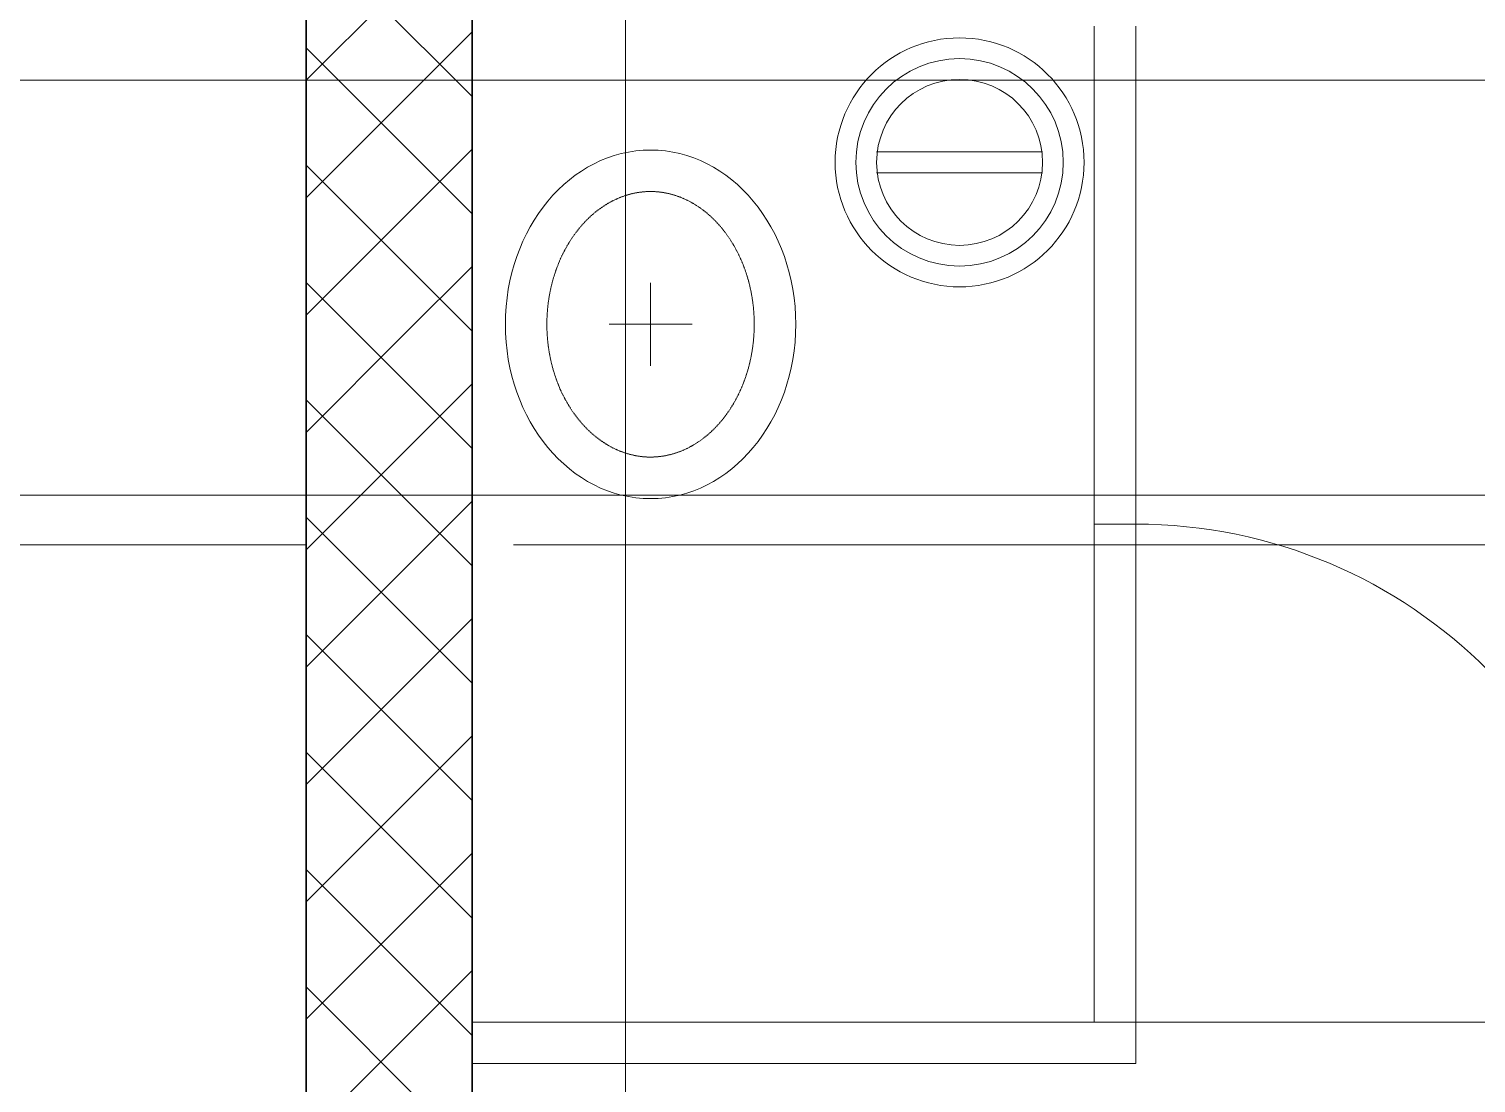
# Model space of a CAD drawing. Extents: x -1907 to 937, y -179 to 966.
# Drawn here: x -590.44 to -555.56, y 710.68 to 736.08 of the extents above; entities that cross this region are included whole.
import ezdxf
from ezdxf.lldxf.tags import DXFTag

# ---------------------------------------------------------------- set-up
doc = ezdxf.new("R2010")
doc.units = 0
doc.layers.get('0').update_dxf_attribs({"lineweight": 13})
doc.layers.add('A-DETL-____-OTLN', color=5, linetype='Continuous', lineweight=9, true_color=0x0000ff)
for name, color, linetype, lineweight in [('A-FLOR-____-OVHD', 7, 'Strichpunkt - Fein', 9), ('A-WALL-____-MCUT', 7, 'Continuous', 35), ('A-WALL-____-PATT', 7, 'Continuous', 35), ('S-GRID-____-OTLN', 7, 'Continuous', 5)]:
    doc.layers.add(name, color=color, linetype=linetype, lineweight=lineweight)
tags = doc.linetypes.add('_Rasterlinie_', pattern=[0.375, 0.2, -0.05, 0.075, -0.05]).pattern_tags.tags
tags[10:11] = [DXFTag(74, 4), DXFTag(75, 0), DXFTag(340, '0'), DXFTag(46, 1.0), DXFTag(50, 0.0), DXFTag(44, 0.0), DXFTag(45, 0.0)]
tags[8:9] = [DXFTag(74, 4), DXFTag(75, 0), DXFTag(340, '0'), DXFTag(46, 1.0), DXFTag(50, 0.0), DXFTag(44, 0.0), DXFTag(45, 0.0)]
tags[6:7] = [DXFTag(74, 4), DXFTag(75, 0), DXFTag(340, '0'), DXFTag(46, 1.0), DXFTag(50, 0.0), DXFTag(44, 0.0), DXFTag(45, 0.0)]
tags[4:5] = [DXFTag(74, 4), DXFTag(75, 0), DXFTag(340, '0'), DXFTag(46, 1.0), DXFTag(50, 0.0), DXFTag(44, 0.0), DXFTag(45, 0.0)]
tags = doc.linetypes.add('Strichliert - Fein', pattern=[0.15, 0.1, -0.05]).pattern_tags.tags
tags[6:7] = [DXFTag(74, 4), DXFTag(75, 0), DXFTag(340, '0'), DXFTag(46, 1.0), DXFTag(50, 0.0), DXFTag(44, 0.0), DXFTag(45, 0.0)]
tags[4:5] = [DXFTag(74, 4), DXFTag(75, 0), DXFTag(340, '0'), DXFTag(46, 1.0), DXFTag(50, 0.0), DXFTag(44, 0.0), DXFTag(45, 0.0)]
tags = doc.linetypes.add('Strichpunkt - Fein', pattern=[0.2, 0.1, -0.05, 0, -0.05]).pattern_tags.tags
tags[10:11] = [DXFTag(74, 4), DXFTag(75, 0), DXFTag(340, '0'), DXFTag(46, 1.0), DXFTag(50, 0.0), DXFTag(44, 0.0), DXFTag(45, 0.0)]
tags[8:9] = [DXFTag(74, 4), DXFTag(75, 0), DXFTag(340, '0'), DXFTag(46, 1.0), DXFTag(50, 0.0), DXFTag(44, 0.0), DXFTag(45, 0.0)]
tags[6:7] = [DXFTag(74, 4), DXFTag(75, 0), DXFTag(340, '0'), DXFTag(46, 1.0), DXFTag(50, 0.0), DXFTag(44, 0.0), DXFTag(45, 0.0)]
tags[4:5] = [DXFTag(74, 4), DXFTag(75, 0), DXFTag(340, '0'), DXFTag(46, 1.0), DXFTag(50, 0.0), DXFTag(44, 0.0), DXFTag(45, 0.0)]

# ---------------------------------------------------------------- blocks, each defined once
blk = doc.blocks.new('Referenz-A0UJ2810XE', base_point=(-1920.131, -159.413))
at = {"layer": 'A-DETL-____-OTLN', "color": 0, "linetype": 'Strichliert - Fein', "ltscale": 0.13}
for p, q in [((-564.761, 712.15), (-564.761, 736.15)), ((-563.761, 736.15), (-563.761, 711.15)), ((-570.008, 733.119), (-566.008, 733.119)), ((-570.008, 732.619), (-566.008, 732.619)), ((-575.457, 729.966), (-575.457, 727.966)), ((-576.457, 728.966), (-574.457, 728.966)), ((-563.761, 724.15), (-564.761, 724.15)), ((-579.761, 712.15), (-579.761, 711.15)), ((-579.761, 712.15), (-564.761, 712.15)), ((-564.761, 712.15), (-551.761, 712.15)), ((-563.761, 711.15), (-579.761, 711.15))]:
    blk.add_line(p, q, dxfattribs=at)
at = {"layer": 'A-DETL-____-OTLN', "color": 0, "linetype": 'Continuous'}
for p, q in [((-576.537, 731.846), (-576.526, 731.853)), ((-576.52, 731.857), (-576.509, 731.864)), ((-576.504, 731.867), (-576.493, 731.874)), ((-576.487, 731.877), (-576.485, 731.879)), ((-576.485, 731.879), (-576.476, 731.884)), ((-576.47, 731.887), (-576.459, 731.893)), ((-576.453, 731.896), (-576.442, 731.902)), ((-576.436, 731.906), (-576.425, 731.912)), ((-576.419, 731.915), (-576.408, 731.921)), ((-576.402, 731.924), (-576.391, 731.931)), ((-576.385, 731.934), (-576.374, 731.94)), ((-576.374, 731.94), (-576.373, 731.94)), ((-576.368, 731.943), (-576.356, 731.948)), ((-576.35, 731.951), (-576.338, 731.957)), ((-576.332, 731.959), (-576.321, 731.965)), ((-576.315, 731.968), (-576.303, 731.973)), ((-576.297, 731.976), (-576.285, 731.982)), ((-576.28, 731.985), (-576.268, 731.99)), ((-576.262, 731.993), (-576.261, 731.993)), ((-576.261, 731.993), (-576.25, 731.998)), ((-576.244, 732), (-576.232, 732.005)), ((-576.226, 732.008), (-576.214, 732.013)), ((-576.208, 732.015), (-576.196, 732.02)), ((-576.19, 732.022), (-576.178, 732.027)), ((-576.172, 732.03), (-576.16, 732.035)), ((-576.154, 732.037), (-576.148, 732.039)), ((-576.148, 732.039), (-576.141, 732.042)), ((-576.135, 732.044), (-576.123, 732.048)), ((-576.117, 732.05), (-576.105, 732.054)), ((-576.098, 732.056), (-576.086, 732.061)), ((-576.08, 732.063), (-576.068, 732.067)), ((-576.061, 732.069), (-576.049, 732.073)), ((-576.043, 732.075), (-576.034, 732.078)), ((-576.034, 732.078), (-576.031, 732.079)), ((-576.024, 732.081), (-576.012, 732.085)), ((-576.006, 732.086), (-575.993, 732.09)), ((-575.987, 732.092), (-575.974, 732.095)), ((-575.968, 732.097), (-575.955, 732.1)), ((-575.949, 732.102), (-575.937, 732.105)), ((-575.93, 732.107), (-575.919, 732.11)), ((-575.919, 732.11), (-575.918, 732.111)), ((-575.912, 732.112), (-575.899, 732.115)), ((-575.892, 732.116), (-575.88, 732.119)), ((-575.873, 732.12), (-575.861, 732.123)), ((-575.854, 732.124), (-575.842, 732.127)), ((-575.835, 732.128), (-575.823, 732.131)), ((-575.816, 732.132), (-575.804, 732.135)), ((-575.804, 732.135), (-575.803, 732.135)), ((-575.797, 732.136), (-575.784, 732.138)), ((-575.778, 732.139), (-575.765, 732.141)), ((-575.758, 732.142), (-575.746, 732.144)), ((-575.739, 732.145), (-575.726, 732.147)), ((-575.72, 732.148), (-575.707, 732.15)), ((-575.701, 732.151), (-575.688, 732.152)), ((-575.688, 732.152), (-575.688, 732.152)), ((-575.681, 732.153), (-575.668, 732.154)), ((-575.662, 732.155), (-575.649, 732.156)), ((-575.642, 732.157), (-575.63, 732.158)), ((-575.623, 732.158), (-575.61, 732.159)), ((-575.604, 732.16), (-575.591, 732.161)), ((-575.584, 732.162), (-575.573, 732.163)), ((-575.573, 732.163), (-575.571, 732.163)), ((-575.565, 732.163), (-575.552, 732.163)), ((-575.545, 732.164), (-575.532, 732.164)), ((-575.526, 732.164), (-575.513, 732.165)), ((-575.506, 732.165), (-575.493, 732.165)), ((-575.487, 732.165), (-575.474, 732.166)), ((-575.467, 732.166), (-575.457, 732.166)), ((-575.457, 732.166), (-575.447, 732.166)), ((-575.44, 732.166), (-575.427, 732.166)), ((-575.421, 732.165), (-575.408, 732.165)), ((-575.401, 732.165), (-575.388, 732.165)), ((-575.382, 732.165), (-575.369, 732.164)), ((-575.362, 732.164), (-575.349, 732.163)), ((-575.343, 732.163), (-575.33, 732.162)), ((-575.323, 732.161), (-575.31, 732.16)), ((-575.304, 732.16), (-575.291, 732.159)), ((-575.284, 732.158), (-575.272, 732.157)), ((-575.272, 732.157), (-575.271, 732.157)), ((-575.265, 732.157), (-575.252, 732.155)), ((-575.245, 732.154), (-575.233, 732.153)), ((-575.226, 732.152), (-575.213, 732.15)), ((-575.207, 732.15), (-575.194, 732.148)), ((-575.187, 732.147), (-575.179, 732.146)), ((-575.179, 732.146), (-575.175, 732.145)), ((-575.168, 732.144), (-575.155, 732.142)), ((-575.149, 732.141), (-575.136, 732.139)), ((-575.13, 732.138), (-575.117, 732.136)), ((-575.11, 732.134), (-575.098, 732.132)), ((-575.091, 732.131), (-575.087, 732.13)), ((-575.087, 732.13), (-575.078, 732.129)), ((-575.072, 732.127), (-575.059, 732.124)), ((-575.053, 732.123), (-575.04, 732.12)), ((-575.034, 732.119), (-575.021, 732.116)), ((-575.015, 732.115), (-575.002, 732.112)), ((-574.996, 732.11), (-574.995, 732.11)), ((-574.995, 732.11), (-574.983, 732.107)), ((-574.977, 732.105), (-574.965, 732.102)), ((-574.958, 732.1), (-574.946, 732.097)), ((-574.939, 732.095), (-574.927, 732.092)), ((-574.921, 732.09), (-574.908, 732.087)), ((-574.902, 732.085), (-574.889, 732.081)), ((-574.883, 732.079), (-574.871, 732.075)), ((-574.865, 732.073), (-574.852, 732.069)), ((-574.846, 732.067), (-574.834, 732.063)), ((-574.828, 732.061), (-574.815, 732.057)), ((-574.809, 732.055), (-574.797, 732.05)), ((-574.791, 732.048), (-574.779, 732.044)), ((-574.773, 732.041), (-574.76, 732.037)), ((-574.754, 732.035), (-574.742, 732.03)), ((-574.736, 732.028), (-574.724, 732.023)), ((-574.718, 732.021), (-574.706, 732.016)), ((-574.7, 732.013), (-574.688, 732.008)), ((-574.682, 732.005), (-574.67, 732)), ((-574.664, 731.998), (-574.652, 731.993)), ((-574.646, 731.99), (-574.634, 731.985)), ((-574.628, 731.982), (-574.616, 731.977)), ((-574.611, 731.974), (-574.599, 731.968)), ((-574.593, 731.965), (-574.581, 731.96)), ((-574.576, 731.957), (-574.564, 731.951)), ((-574.558, 731.948), (-574.546, 731.943)), ((-574.54, 731.94), (-574.54, 731.94)), ((-574.54, 731.94), (-574.529, 731.934)), ((-574.523, 731.931), (-574.512, 731.925)), ((-574.506, 731.921), (-574.495, 731.915)), ((-574.489, 731.912), (-574.477, 731.906)), ((-574.472, 731.903), (-574.46, 731.897)), ((-574.455, 731.894), (-574.451, 731.892)), ((-574.451, 731.892), (-574.443, 731.887)), ((-574.438, 731.884), (-574.427, 731.877)), ((-574.421, 731.874), (-574.41, 731.867)), ((-574.404, 731.864), (-574.393, 731.857)), ((-574.388, 731.854), (-574.376, 731.847)), ((-576.979, 731.496), (-576.97, 731.505)), ((-576.965, 731.509), (-576.956, 731.518)), ((-576.951, 731.523), (-576.942, 731.532)), ((-576.937, 731.537), (-576.928, 731.546)), ((-576.923, 731.55), (-576.914, 731.559)), ((-576.909, 731.564), (-576.899, 731.572)), ((-576.894, 731.577), (-576.885, 731.585)), ((-576.88, 731.589), (-576.87, 731.598)), ((-576.865, 731.602), (-576.855, 731.611)), ((-576.85, 731.615), (-576.841, 731.624)), ((-576.836, 731.628), (-576.826, 731.636)), ((-576.821, 731.641), (-576.811, 731.649)), ((-576.806, 731.653), (-576.796, 731.662)), ((-576.791, 731.666), (-576.781, 731.674)), ((-576.776, 731.678), (-576.765, 731.686)), ((-576.76, 731.69), (-576.75, 731.698)), ((-576.745, 731.702), (-576.735, 731.71)), ((-576.73, 731.714), (-576.719, 731.722)), ((-576.714, 731.726), (-576.704, 731.734)), ((-576.699, 731.738), (-576.688, 731.745)), ((-576.683, 731.749), (-576.672, 731.756)), ((-576.667, 731.76), (-576.656, 731.767)), ((-576.651, 731.771), (-576.64, 731.779)), ((-576.635, 731.782), (-576.624, 731.79)), ((-576.619, 731.794), (-576.608, 731.801)), ((-576.603, 731.805), (-576.594, 731.811)), ((-576.594, 731.811), (-576.592, 731.812)), ((-576.587, 731.816), (-576.576, 731.822)), ((-576.57, 731.826), (-576.559, 731.833)), ((-576.554, 731.836), (-576.543, 731.843)), ((-574.371, 731.844), (-574.363, 731.839)), ((-574.363, 731.839), (-574.36, 731.837)), ((-574.354, 731.833), (-574.344, 731.826)), ((-574.338, 731.822), (-574.327, 731.815)), ((-574.322, 731.812), (-574.311, 731.805)), ((-574.306, 731.801), (-574.295, 731.794)), ((-574.289, 731.79), (-574.279, 731.783)), ((-574.273, 731.779), (-574.263, 731.772)), ((-574.257, 731.768), (-574.247, 731.76)), ((-574.242, 731.756), (-574.231, 731.749)), ((-574.226, 731.745), (-574.215, 731.737)), ((-574.21, 731.733), (-574.2, 731.726)), ((-574.194, 731.722), (-574.191, 731.719)), ((-574.191, 731.719), (-574.184, 731.714)), ((-574.179, 731.71), (-574.169, 731.702)), ((-574.164, 731.698), (-574.153, 731.69)), ((-574.148, 731.686), (-574.138, 731.678)), ((-574.133, 731.674), (-574.123, 731.666)), ((-574.118, 731.662), (-574.108, 731.653)), ((-574.103, 731.649), (-574.093, 731.641)), ((-574.088, 731.637), (-574.078, 731.628)), ((-574.073, 731.624), (-574.063, 731.615)), ((-574.058, 731.611), (-574.049, 731.603)), ((-574.044, 731.598), (-574.034, 731.59)), ((-574.029, 731.586), (-574.024, 731.581)), ((-574.024, 731.581), (-574.019, 731.577)), ((-574.014, 731.572), (-574.005, 731.563)), ((-574, 731.559), (-573.991, 731.55)), ((-573.986, 731.546), (-573.977, 731.537)), ((-573.972, 731.532), (-573.962, 731.523)), ((-573.958, 731.519), (-573.948, 731.51)), ((-573.943, 731.506), (-573.943, 731.505)), ((-573.943, 731.505), (-573.934, 731.496)), ((-577.284, 731.141), (-577.276, 731.152)), ((-577.272, 731.157), (-577.264, 731.167)), ((-577.26, 731.172), (-577.252, 731.183)), ((-577.248, 731.188), (-577.24, 731.198)), ((-577.237, 731.203), (-577.229, 731.214)), ((-577.225, 731.219), (-577.217, 731.229)), ((-577.213, 731.234), (-577.205, 731.245)), ((-577.201, 731.25), (-577.2, 731.251)), ((-577.2, 731.251), (-577.193, 731.26)), ((-577.189, 731.265), (-577.18, 731.275)), ((-577.176, 731.28), (-577.168, 731.29)), ((-577.163, 731.295), (-577.155, 731.305)), ((-577.151, 731.31), (-577.142, 731.32)), ((-577.138, 731.324), (-577.13, 731.334)), ((-577.126, 731.339), (-577.117, 731.349)), ((-577.113, 731.354), (-577.107, 731.362)), ((-577.107, 731.362), (-577.105, 731.364)), ((-577.1, 731.369), (-577.091, 731.378)), ((-577.087, 731.383), (-577.078, 731.393)), ((-577.074, 731.397), (-577.065, 731.407)), ((-577.06, 731.412), (-577.052, 731.421)), ((-577.047, 731.426), (-577.038, 731.436)), ((-577.034, 731.44), (-577.025, 731.45)), ((-577.021, 731.455), (-577.012, 731.464)), ((-577.007, 731.469), (-576.998, 731.478)), ((-576.993, 731.482), (-576.984, 731.491)), ((-573.93, 731.492), (-573.921, 731.482)), ((-573.916, 731.478), (-573.907, 731.468)), ((-573.902, 731.464), (-573.893, 731.455)), ((-573.889, 731.45), (-573.88, 731.441)), ((-573.875, 731.436), (-573.866, 731.427)), ((-573.862, 731.422), (-573.853, 731.412)), ((-573.849, 731.407), (-573.84, 731.398)), ((-573.836, 731.393), (-573.827, 731.383)), ((-573.822, 731.379), (-573.814, 731.369)), ((-573.809, 731.364), (-573.801, 731.354)), ((-573.796, 731.35), (-573.788, 731.34)), ((-573.788, 731.34), (-573.788, 731.34)), ((-573.783, 731.335), (-573.775, 731.325)), ((-573.771, 731.32), (-573.763, 731.31)), ((-573.759, 731.305), (-573.75, 731.295)), ((-573.746, 731.29), (-573.738, 731.28)), ((-573.734, 731.275), (-573.725, 731.265)), ((-573.721, 731.26), (-573.713, 731.251)), ((-573.713, 731.251), (-573.713, 731.25)), ((-573.709, 731.245), (-573.701, 731.235)), ((-573.697, 731.229), (-573.689, 731.219)), ((-573.685, 731.214), (-573.677, 731.204)), ((-573.673, 731.198), (-573.665, 731.188)), ((-573.661, 731.183), (-573.653, 731.173)), ((-573.649, 731.168), (-573.642, 731.157)), ((-573.642, 731.157), (-573.641, 731.157)), ((-573.638, 731.152), (-573.63, 731.141)), ((-577.502, 730.795), (-577.496, 730.807)), ((-577.493, 730.812), (-577.486, 730.824)), ((-577.483, 730.829), (-577.477, 730.841)), ((-577.474, 730.846), (-577.467, 730.858)), ((-577.464, 730.863), (-577.458, 730.875)), ((-577.455, 730.88), (-577.448, 730.892)), ((-577.445, 730.897), (-577.438, 730.908)), ((-577.434, 730.914), (-577.427, 730.925)), ((-577.424, 730.93), (-577.417, 730.941)), ((-577.414, 730.947), (-577.407, 730.958)), ((-577.403, 730.963), (-577.397, 730.974)), ((-577.393, 730.98), (-577.386, 730.991)), ((-577.383, 730.997), (-577.376, 731.008)), ((-577.373, 731.013), (-577.365, 731.024)), ((-577.361, 731.029), (-577.354, 731.04)), ((-577.35, 731.045), (-577.343, 731.056)), ((-577.339, 731.061), (-577.332, 731.072)), ((-577.328, 731.077), (-577.321, 731.088)), ((-577.317, 731.093), (-577.31, 731.104)), ((-577.306, 731.109), (-577.299, 731.12)), ((-577.295, 731.126), (-577.29, 731.133)), ((-577.29, 731.133), (-577.288, 731.136)), ((-573.626, 731.136), (-573.619, 731.125)), ((-573.615, 731.12), (-573.608, 731.109)), ((-573.604, 731.104), (-573.596, 731.094)), ((-573.593, 731.088), (-573.585, 731.078)), ((-573.581, 731.072), (-573.574, 731.062)), ((-573.57, 731.056), (-573.563, 731.045)), ((-573.56, 731.04), (-573.552, 731.029)), ((-573.549, 731.024), (-573.542, 731.013)), ((-573.538, 731.007), (-573.531, 730.997)), ((-573.528, 730.991), (-573.52, 730.98)), ((-573.517, 730.975), (-573.51, 730.964)), ((-573.506, 730.958), (-573.5, 730.947)), ((-573.496, 730.942), (-573.489, 730.931)), ((-573.486, 730.925), (-573.479, 730.914)), ((-573.476, 730.908), (-573.469, 730.897)), ((-573.466, 730.892), (-573.459, 730.88)), ((-573.456, 730.875), (-573.449, 730.864)), ((-573.446, 730.858), (-573.443, 730.854)), ((-573.443, 730.854), (-573.44, 730.847)), ((-573.436, 730.841), (-573.43, 730.83)), ((-573.427, 730.824), (-573.421, 730.813)), ((-573.418, 730.807), (-573.411, 730.796)), ((-577.671, 730.444), (-577.666, 730.456)), ((-577.663, 730.462), (-577.658, 730.474)), ((-577.655, 730.48), (-577.65, 730.492)), ((-577.648, 730.498), (-577.642, 730.509)), ((-577.64, 730.515), (-577.634, 730.527)), ((-577.632, 730.533), (-577.626, 730.545)), ((-577.624, 730.551), (-577.619, 730.563)), ((-577.616, 730.569), (-577.611, 730.581)), ((-577.608, 730.587), (-577.603, 730.599)), ((-577.6, 730.605), (-577.594, 730.616)), ((-577.591, 730.622), (-577.586, 730.634)), ((-577.583, 730.639), (-577.577, 730.651)), ((-577.574, 730.657), (-577.568, 730.669)), ((-577.565, 730.674), (-577.56, 730.686)), ((-577.557, 730.692), (-577.551, 730.703)), ((-577.548, 730.709), (-577.542, 730.721)), ((-577.539, 730.727), (-577.534, 730.738)), ((-577.531, 730.744), (-577.53, 730.745)), ((-577.53, 730.745), (-577.524, 730.756)), ((-577.521, 730.761), (-577.515, 730.773)), ((-577.512, 730.778), (-577.505, 730.79)), ((-573.408, 730.79), (-573.402, 730.778)), ((-573.399, 730.773), (-573.393, 730.761)), ((-573.389, 730.756), (-573.383, 730.745)), ((-573.383, 730.745), (-573.383, 730.744)), ((-573.38, 730.739), (-573.374, 730.727)), ((-573.371, 730.721), (-573.366, 730.709)), ((-573.363, 730.704), (-573.357, 730.692)), ((-573.354, 730.686), (-573.348, 730.675)), ((-573.345, 730.669), (-573.339, 730.657)), ((-573.336, 730.651), (-573.331, 730.64)), ((-573.328, 730.634), (-573.327, 730.633)), ((-573.327, 730.633), (-573.322, 730.622)), ((-573.319, 730.616), (-573.314, 730.604)), ((-573.311, 730.599), (-573.306, 730.587)), ((-573.303, 730.581), (-573.298, 730.569)), ((-573.295, 730.563), (-573.29, 730.551)), ((-573.287, 730.545), (-573.281, 730.534)), ((-573.279, 730.528), (-573.274, 730.517)), ((-573.274, 730.517), (-573.273, 730.516)), ((-573.271, 730.51), (-573.266, 730.498)), ((-573.263, 730.492), (-573.258, 730.48)), ((-573.256, 730.474), (-573.251, 730.462)), ((-573.248, 730.456), (-573.243, 730.444)), ((-577.794, 730.095), (-577.79, 730.107)), ((-577.788, 730.113), (-577.784, 730.126)), ((-577.783, 730.132), (-577.779, 730.144)), ((-577.777, 730.151), (-577.776, 730.154)), ((-577.776, 730.154), (-577.773, 730.163)), ((-577.771, 730.169), (-577.767, 730.181)), ((-577.765, 730.188), (-577.76, 730.2)), ((-577.758, 730.206), (-577.754, 730.218)), ((-577.752, 730.224), (-577.748, 730.237)), ((-577.746, 730.243), (-577.742, 730.255)), ((-577.739, 730.261), (-577.735, 730.274)), ((-577.733, 730.28), (-577.729, 730.292)), ((-577.727, 730.298), (-577.723, 730.308)), ((-577.723, 730.308), (-577.723, 730.311)), ((-577.72, 730.317), (-577.716, 730.329)), ((-577.713, 730.335), (-577.708, 730.347)), ((-577.706, 730.353), (-577.701, 730.365)), ((-577.699, 730.371), (-577.694, 730.383)), ((-577.692, 730.389), (-577.687, 730.401)), ((-577.685, 730.407), (-577.68, 730.42)), ((-577.678, 730.426), (-577.673, 730.438)), ((-573.241, 730.438), (-573.236, 730.426)), ((-573.233, 730.42), (-573.228, 730.408)), ((-573.226, 730.402), (-573.225, 730.399)), ((-573.225, 730.399), (-573.221, 730.39)), ((-573.219, 730.384), (-573.214, 730.371)), ((-573.212, 730.365), (-573.208, 730.353)), ((-573.205, 730.347), (-573.201, 730.335)), ((-573.198, 730.329), (-573.194, 730.317)), ((-573.192, 730.311), (-573.187, 730.298)), ((-573.185, 730.292), (-573.18, 730.28)), ((-573.178, 730.274), (-573.174, 730.262)), ((-573.172, 730.256), (-573.168, 730.243)), ((-573.166, 730.237), (-573.161, 730.225)), ((-573.159, 730.219), (-573.155, 730.206)), ((-573.153, 730.2), (-573.149, 730.188)), ((-573.147, 730.182), (-573.143, 730.169)), ((-573.141, 730.163), (-573.138, 730.154)), ((-573.138, 730.154), (-573.137, 730.151)), ((-573.135, 730.144), (-573.131, 730.132)), ((-573.129, 730.126), (-573.126, 730.113)), ((-573.124, 730.107), (-573.12, 730.095)), ((-577.879, 729.754), (-577.876, 729.767)), ((-577.875, 729.773), (-577.872, 729.786)), ((-577.871, 729.792), (-577.868, 729.805)), ((-577.866, 729.811), (-577.864, 729.824)), ((-577.862, 729.83), (-577.859, 729.843)), ((-577.858, 729.849), (-577.855, 729.862)), ((-577.854, 729.868), (-577.851, 729.881)), ((-577.849, 729.887), (-577.847, 729.9)), ((-577.845, 729.906), (-577.842, 729.919)), ((-577.84, 729.925), (-577.837, 729.938)), ((-577.835, 729.944), (-577.832, 729.957)), ((-577.83, 729.963), (-577.827, 729.976)), ((-577.825, 729.982), (-577.822, 729.994)), ((-577.821, 730.001), (-577.817, 730.013)), ((-577.816, 730.02), (-577.813, 730.028)), ((-577.813, 730.028), (-577.812, 730.032)), ((-577.81, 730.038), (-577.807, 730.051)), ((-577.805, 730.057), (-577.801, 730.07)), ((-577.799, 730.076), (-577.796, 730.088)), ((-573.118, 730.088), (-573.115, 730.076)), ((-573.113, 730.07), (-573.109, 730.057)), ((-573.107, 730.051), (-573.103, 730.039)), ((-573.102, 730.032), (-573.1, 730.028)), ((-573.1, 730.028), (-573.098, 730.02)), ((-573.097, 730.014), (-573.093, 730.001)), ((-573.092, 729.995), (-573.088, 729.982)), ((-573.087, 729.976), (-573.084, 729.963)), ((-573.082, 729.957), (-573.079, 729.944)), ((-573.077, 729.938), (-573.074, 729.925)), ((-573.072, 729.919), (-573.069, 729.907)), ((-573.067, 729.9), (-573.067, 729.9)), ((-573.067, 729.9), (-573.064, 729.888)), ((-573.063, 729.881), (-573.06, 729.869)), ((-573.059, 729.862), (-573.056, 729.85)), ((-573.054, 729.843), (-573.052, 729.83)), ((-573.05, 729.824), (-573.047, 729.811)), ((-573.046, 729.805), (-573.043, 729.792)), ((-573.042, 729.786), (-573.039, 729.773)), ((-573.038, 729.767), (-573.035, 729.754)), ((-577.932, 729.407), (-577.931, 729.42)), ((-577.93, 729.427), (-577.928, 729.44)), ((-577.928, 729.446), (-577.926, 729.459)), ((-577.925, 729.465), (-577.924, 729.478)), ((-577.923, 729.485), (-577.922, 729.498)), ((-577.921, 729.506), (-577.919, 729.517)), ((-577.921, 729.504), (-577.921, 729.506)), ((-577.918, 729.523), (-577.916, 729.536)), ((-577.915, 729.543), (-577.913, 729.556)), ((-577.912, 729.562), (-577.91, 729.575)), ((-577.909, 729.581), (-577.907, 729.594)), ((-577.906, 729.601), (-577.904, 729.613)), ((-577.903, 729.62), (-577.901, 729.633)), ((-577.9, 729.639), (-577.898, 729.652)), ((-577.897, 729.658), (-577.894, 729.671)), ((-577.893, 729.677), (-577.891, 729.69)), ((-577.889, 729.697), (-577.887, 729.709)), ((-577.886, 729.716), (-577.883, 729.729)), ((-577.882, 729.735), (-577.88, 729.748)), ((-573.034, 729.748), (-573.032, 729.735)), ((-573.03, 729.729), (-573.028, 729.716)), ((-573.027, 729.71), (-573.024, 729.697)), ((-573.023, 729.69), (-573.021, 729.678)), ((-573.02, 729.671), (-573.017, 729.658)), ((-573.016, 729.652), (-573.014, 729.639)), ((-573.013, 729.633), (-573.011, 729.62)), ((-573.01, 729.614), (-573.008, 729.601)), ((-573.007, 729.594), (-573.005, 729.581)), ((-573.004, 729.575), (-573.002, 729.562)), ((-573.001, 729.556), (-572.999, 729.543)), ((-572.998, 729.536), (-572.996, 729.524)), ((-572.995, 729.517), (-572.993, 729.506)), ((-572.993, 729.506), (-572.993, 729.504)), ((-572.992, 729.498), (-572.991, 729.485)), ((-572.99, 729.478), (-572.988, 729.466)), ((-572.988, 729.459), (-572.986, 729.446)), ((-572.985, 729.44), (-572.984, 729.427)), ((-572.983, 729.42), (-572.982, 729.407)), ((-577.955, 729.102), (-577.954, 729.109)), ((-577.955, 729.096), (-577.955, 729.102)), ((-577.955, 729.077), (-577.955, 729.09)), ((-577.955, 729.057), (-577.955, 729.07)), ((-577.954, 729.116), (-577.953, 729.129)), ((-577.953, 729.135), (-577.952, 729.148)), ((-577.952, 729.155), (-577.951, 729.168)), ((-577.951, 729.174), (-577.95, 729.187)), ((-577.95, 729.194), (-577.949, 729.207)), ((-577.949, 729.213), (-577.948, 729.226)), ((-577.948, 729.237), (-577.947, 729.246)), ((-577.948, 729.233), (-577.948, 729.237)), ((-577.947, 729.252), (-577.945, 729.265)), ((-577.945, 729.271), (-577.944, 729.284)), ((-577.943, 729.291), (-577.942, 729.304)), ((-577.942, 729.31), (-577.941, 729.323)), ((-577.94, 729.33), (-577.939, 729.343)), ((-577.938, 729.349), (-577.937, 729.362)), ((-577.937, 729.369), (-577.936, 729.372)), ((-577.936, 729.372), (-577.935, 729.382)), ((-577.935, 729.388), (-577.933, 729.401)), ((-572.981, 729.401), (-572.979, 729.388)), ((-572.978, 729.382), (-572.977, 729.372)), ((-572.977, 729.372), (-572.977, 729.369)), ((-572.977, 729.362), (-572.975, 729.349)), ((-572.975, 729.343), (-572.974, 729.33)), ((-572.973, 729.323), (-572.972, 729.31)), ((-572.972, 729.304), (-572.971, 729.291)), ((-572.97, 729.285), (-572.969, 729.272)), ((-572.968, 729.265), (-572.967, 729.252)), ((-572.967, 729.246), (-572.966, 729.237)), ((-572.966, 729.237), (-572.966, 729.233)), ((-572.965, 729.226), (-572.965, 729.213)), ((-572.964, 729.207), (-572.964, 729.194)), ((-572.964, 729.187), (-572.963, 729.174)), ((-572.963, 729.168), (-572.962, 729.155)), ((-572.962, 729.148), (-572.961, 729.135)), ((-572.961, 729.129), (-572.96, 729.116)), ((-572.96, 729.109), (-572.959, 729.102)), ((-572.959, 729.102), (-572.959, 729.096)), ((-572.959, 729.09), (-572.959, 729.077)), ((-572.959, 729.07), (-572.958, 729.057)), ((-577.957, 728.979), (-577.956, 728.992)), ((-577.957, 728.966), (-577.957, 728.973)), ((-577.957, 728.96), (-577.957, 728.966)), ((-577.956, 728.94), (-577.957, 728.953)), ((-577.956, 729.038), (-577.955, 729.051)), ((-577.956, 729.018), (-577.956, 729.031)), ((-577.956, 728.999), (-577.956, 729.012)), ((-577.956, 728.921), (-577.956, 728.934)), ((-577.956, 728.901), (-577.956, 728.914)), ((-577.955, 728.882), (-577.956, 728.895)), ((-577.955, 728.862), (-577.955, 728.875)), ((-577.955, 728.843), (-577.955, 728.856)), ((-577.955, 728.831), (-577.955, 728.836)), ((-577.954, 728.823), (-577.955, 728.831)), ((-577.953, 728.804), (-577.954, 728.817)), ((-577.952, 728.784), (-577.953, 728.797)), ((-577.951, 728.765), (-577.952, 728.778)), ((-577.95, 728.745), (-577.951, 728.758)), ((-577.949, 728.726), (-577.95, 728.739)), ((-577.948, 728.706), (-577.949, 728.719)), ((-572.965, 728.72), (-572.965, 728.707)), ((-572.964, 728.739), (-572.964, 728.726)), ((-572.962, 728.778), (-572.963, 728.765)), ((-572.963, 728.759), (-572.964, 728.746)), ((-572.961, 728.797), (-572.962, 728.784)), ((-572.96, 728.817), (-572.961, 728.804)), ((-572.959, 728.831), (-572.96, 728.823)), ((-572.958, 728.875), (-572.959, 728.862)), ((-572.959, 728.856), (-572.959, 728.843)), ((-572.959, 728.836), (-572.959, 728.831)), ((-572.958, 729.051), (-572.958, 729.038)), ((-572.958, 729.031), (-572.958, 729.018)), ((-572.958, 729.012), (-572.957, 728.999)), ((-572.957, 728.934), (-572.958, 728.921)), ((-572.958, 728.914), (-572.958, 728.901)), ((-572.958, 728.895), (-572.958, 728.882)), ((-572.957, 728.992), (-572.957, 728.979)), ((-572.957, 728.973), (-572.957, 728.966)), ((-572.957, 728.966), (-572.957, 728.96)), ((-572.957, 728.953), (-572.957, 728.94)), ((-577.948, 728.695), (-577.948, 728.7)), ((-577.947, 728.687), (-577.948, 728.695)), ((-577.945, 728.668), (-577.947, 728.68)), ((-577.944, 728.648), (-577.945, 728.661)), ((-577.942, 728.629), (-577.943, 728.642)), ((-577.941, 728.609), (-577.942, 728.622)), ((-577.939, 728.59), (-577.94, 728.603)), ((-577.937, 728.57), (-577.938, 728.583)), ((-577.936, 728.561), (-577.937, 728.564)), ((-577.935, 728.551), (-577.936, 728.561)), ((-577.933, 728.532), (-577.935, 728.545)), ((-577.931, 728.512), (-577.932, 728.525)), ((-577.928, 728.493), (-577.93, 728.506)), ((-577.926, 728.474), (-577.928, 728.486)), ((-577.924, 728.454), (-577.925, 728.467)), ((-577.922, 728.435), (-577.923, 728.448)), ((-577.921, 728.427), (-577.921, 728.428)), ((-577.919, 728.415), (-577.921, 728.427)), ((-577.916, 728.396), (-577.918, 728.409)), ((-577.913, 728.377), (-577.915, 728.39)), ((-577.91, 728.358), (-577.912, 728.371)), ((-573.002, 728.371), (-573.004, 728.358)), ((-572.999, 728.39), (-573.001, 728.377)), ((-572.996, 728.409), (-572.998, 728.396)), ((-572.993, 728.427), (-572.995, 728.416)), ((-572.993, 728.428), (-572.993, 728.427)), ((-572.991, 728.448), (-572.992, 728.435)), ((-572.988, 728.467), (-572.99, 728.454)), ((-572.986, 728.487), (-572.988, 728.474)), ((-572.984, 728.506), (-572.985, 728.493)), ((-572.982, 728.525), (-572.983, 728.512)), ((-572.979, 728.545), (-572.981, 728.532)), ((-572.977, 728.561), (-572.978, 728.551)), ((-572.975, 728.583), (-572.977, 728.571)), ((-572.977, 728.564), (-572.977, 728.561)), ((-572.974, 728.603), (-572.975, 728.59)), ((-572.972, 728.622), (-572.973, 728.609)), ((-572.971, 728.642), (-572.972, 728.629)), ((-572.969, 728.661), (-572.97, 728.648)), ((-572.967, 728.681), (-572.968, 728.668)), ((-572.966, 728.695), (-572.967, 728.687)), ((-572.966, 728.7), (-572.966, 728.695)), ((-577.907, 728.338), (-577.909, 728.351)), ((-577.904, 728.319), (-577.906, 728.332)), ((-577.901, 728.3), (-577.903, 728.313)), ((-577.898, 728.281), (-577.9, 728.293)), ((-577.894, 728.261), (-577.897, 728.274)), ((-577.891, 728.242), (-577.893, 728.255)), ((-577.887, 728.223), (-577.889, 728.236)), ((-577.883, 728.204), (-577.886, 728.217)), ((-577.88, 728.185), (-577.882, 728.198)), ((-577.876, 728.166), (-577.879, 728.178)), ((-577.872, 728.147), (-577.875, 728.159)), ((-577.868, 728.128), (-577.871, 728.14)), ((-577.864, 728.109), (-577.866, 728.121)), ((-577.859, 728.089), (-577.862, 728.102)), ((-577.855, 728.07), (-577.858, 728.083)), ((-577.851, 728.051), (-577.854, 728.064)), ((-577.847, 728.032), (-577.849, 728.045)), ((-577.847, 728.032), (-577.847, 728.032)), ((-577.842, 728.014), (-577.845, 728.026)), ((-573.069, 728.026), (-573.072, 728.014)), ((-573.064, 728.045), (-573.067, 728.033)), ((-573.06, 728.064), (-573.063, 728.052)), ((-573.056, 728.083), (-573.059, 728.071)), ((-573.052, 728.102), (-573.054, 728.09)), ((-573.047, 728.121), (-573.05, 728.109)), ((-573.043, 728.14), (-573.046, 728.128)), ((-573.039, 728.159), (-573.042, 728.147)), ((-573.035, 728.179), (-573.038, 728.166)), ((-573.032, 728.198), (-573.034, 728.185)), ((-573.028, 728.217), (-573.03, 728.204)), ((-573.024, 728.236), (-573.027, 728.223)), ((-573.021, 728.255), (-573.023, 728.242)), ((-573.017, 728.274), (-573.02, 728.262)), ((-573.014, 728.294), (-573.016, 728.281)), ((-573.011, 728.313), (-573.013, 728.3)), ((-573.008, 728.332), (-573.01, 728.319)), ((-573.005, 728.351), (-573.007, 728.339)), ((-577.837, 727.995), (-577.84, 728.007)), ((-577.832, 727.976), (-577.835, 727.988)), ((-577.827, 727.957), (-577.83, 727.969)), ((-577.822, 727.938), (-577.825, 727.951)), ((-577.817, 727.919), (-577.82, 727.932)), ((-577.813, 727.904), (-577.816, 727.913)), ((-577.812, 727.9), (-577.813, 727.904)), ((-577.807, 727.882), (-577.81, 727.894)), ((-577.801, 727.863), (-577.805, 727.875)), ((-577.796, 727.844), (-577.799, 727.857)), ((-577.79, 727.826), (-577.794, 727.838)), ((-577.784, 727.807), (-577.788, 727.819)), ((-577.779, 727.788), (-577.783, 727.801)), ((-577.776, 727.778), (-577.777, 727.782)), ((-577.773, 727.77), (-577.776, 727.778)), ((-577.767, 727.751), (-577.771, 727.763)), ((-577.761, 727.733), (-577.765, 727.745)), ((-577.754, 727.714), (-577.759, 727.726)), ((-577.748, 727.696), (-577.752, 727.708)), ((-577.742, 727.677), (-577.746, 727.689)), ((-577.736, 727.659), (-577.74, 727.671)), ((-573.174, 727.671), (-573.179, 727.659)), ((-573.168, 727.69), (-573.172, 727.677)), ((-573.162, 727.708), (-573.166, 727.696)), ((-573.155, 727.727), (-573.16, 727.714)), ((-573.149, 727.745), (-573.153, 727.733)), ((-573.143, 727.764), (-573.147, 727.751)), ((-573.138, 727.778), (-573.141, 727.77)), ((-573.137, 727.782), (-573.138, 727.778)), ((-573.131, 727.801), (-573.135, 727.788)), ((-573.126, 727.819), (-573.129, 727.807)), ((-573.12, 727.838), (-573.124, 727.826)), ((-573.115, 727.857), (-573.118, 727.844)), ((-573.109, 727.876), (-573.113, 727.863)), ((-573.103, 727.894), (-573.107, 727.882)), ((-573.1, 727.904), (-573.102, 727.9)), ((-573.098, 727.913), (-573.1, 727.904)), ((-573.093, 727.932), (-573.097, 727.919)), ((-573.088, 727.951), (-573.092, 727.938)), ((-573.083, 727.97), (-573.087, 727.957)), ((-573.079, 727.988), (-573.082, 727.976)), ((-573.074, 728.007), (-573.077, 727.995)), ((-577.729, 727.64), (-577.734, 727.652)), ((-577.722, 727.622), (-577.727, 727.634)), ((-577.715, 727.604), (-577.72, 727.616)), ((-577.709, 727.586), (-577.713, 727.598)), ((-577.702, 727.567), (-577.706, 727.579)), ((-577.695, 727.549), (-577.699, 727.561)), ((-577.689, 727.534), (-577.693, 727.543)), ((-577.688, 727.531), (-577.689, 727.534)), ((-577.68, 727.513), (-577.685, 727.525)), ((-577.673, 727.495), (-577.678, 727.507)), ((-577.665, 727.477), (-577.67, 727.489)), ((-577.658, 727.459), (-577.663, 727.471)), ((-577.65, 727.441), (-577.655, 727.453)), ((-577.643, 727.423), (-577.648, 727.435)), ((-577.64, 727.415), (-577.64, 727.417)), ((-577.635, 727.405), (-577.64, 727.415)), ((-577.627, 727.387), (-577.632, 727.399)), ((-577.619, 727.37), (-577.624, 727.381)), ((-577.611, 727.352), (-577.616, 727.364)), ((-577.603, 727.334), (-577.608, 727.346)), ((-577.594, 727.316), (-577.6, 727.328)), ((-573.314, 727.328), (-573.319, 727.317)), ((-573.306, 727.346), (-573.311, 727.334)), ((-573.298, 727.364), (-573.303, 727.352)), ((-573.29, 727.382), (-573.295, 727.37)), ((-573.282, 727.399), (-573.287, 727.388)), ((-573.274, 727.417), (-573.279, 727.405)), ((-573.266, 727.435), (-573.272, 727.423)), ((-573.258, 727.453), (-573.264, 727.441)), ((-573.25, 727.471), (-573.256, 727.459)), ((-573.243, 727.489), (-573.248, 727.477)), ((-573.236, 727.507), (-573.241, 727.495)), ((-573.229, 727.525), (-573.234, 727.513)), ((-573.222, 727.543), (-573.227, 727.531)), ((-573.215, 727.562), (-573.22, 727.549)), ((-573.208, 727.58), (-573.212, 727.568)), ((-573.201, 727.598), (-573.205, 727.586)), ((-573.194, 727.616), (-573.198, 727.604)), ((-573.19, 727.624), (-573.191, 727.622)), ((-573.187, 727.634), (-573.19, 727.624)), ((-573.181, 727.653), (-573.185, 727.64)), ((-577.587, 727.3), (-577.592, 727.31)), ((-577.586, 727.299), (-577.587, 727.3)), ((-577.577, 727.281), (-577.583, 727.293)), ((-577.569, 727.264), (-577.575, 727.275)), ((-577.56, 727.246), (-577.566, 727.258)), ((-577.551, 727.229), (-577.557, 727.241)), ((-577.542, 727.212), (-577.548, 727.223)), ((-577.534, 727.194), (-577.539, 727.206)), ((-577.53, 727.188), (-577.531, 727.188)), ((-577.524, 727.177), (-577.53, 727.188)), ((-577.515, 727.16), (-577.521, 727.171)), ((-577.506, 727.143), (-577.512, 727.154)), ((-577.496, 727.126), (-577.502, 727.137)), ((-577.487, 727.109), (-577.493, 727.12)), ((-577.477, 727.092), (-577.484, 727.103)), ((-577.471, 727.079), (-577.474, 727.086)), ((-577.468, 727.075), (-577.471, 727.079)), ((-577.458, 727.058), (-577.464, 727.069)), ((-577.448, 727.041), (-577.454, 727.052)), ((-577.438, 727.024), (-577.444, 727.036)), ((-577.428, 727.008), (-577.434, 727.019)), ((-577.418, 726.991), (-577.424, 727.002)), ((-577.408, 726.974), (-577.414, 726.985)), ((-577.397, 726.958), (-577.404, 726.969)), ((-573.51, 726.969), (-573.517, 726.958)), ((-573.5, 726.986), (-573.507, 726.975)), ((-573.49, 727.002), (-573.497, 726.991)), ((-573.48, 727.019), (-573.486, 727.008)), ((-573.469, 727.036), (-573.476, 727.025)), ((-573.459, 727.052), (-573.466, 727.041)), ((-573.45, 727.069), (-573.456, 727.058)), ((-573.44, 727.086), (-573.446, 727.075)), ((-573.431, 727.103), (-573.437, 727.092)), ((-573.421, 727.12), (-573.427, 727.109)), ((-573.412, 727.137), (-573.418, 727.126)), ((-573.402, 727.154), (-573.408, 727.143)), ((-573.393, 727.171), (-573.399, 727.16)), ((-573.384, 727.188), (-573.389, 727.177)), ((-573.383, 727.188), (-573.384, 727.188)), ((-573.374, 727.206), (-573.38, 727.194)), ((-573.366, 727.223), (-573.372, 727.212)), ((-573.357, 727.241), (-573.363, 727.229)), ((-573.348, 727.258), (-573.354, 727.247)), ((-573.34, 727.276), (-573.346, 727.264)), ((-573.331, 727.293), (-573.337, 727.282)), ((-573.322, 727.311), (-573.328, 727.299)), ((-577.386, 726.942), (-577.393, 726.952)), ((-577.376, 726.925), (-577.383, 726.936)), ((-577.365, 726.909), (-577.372, 726.92)), ((-577.354, 726.893), (-577.361, 726.903)), ((-577.344, 726.876), (-577.351, 726.887)), ((-577.332, 726.86), (-577.34, 726.871)), ((-577.321, 726.844), (-577.329, 726.855)), ((-577.31, 726.828), (-577.317, 726.839)), ((-577.299, 726.813), (-577.306, 726.823)), ((-577.287, 726.797), (-577.295, 726.807)), ((-577.276, 726.781), (-577.284, 726.791)), ((-577.264, 726.765), (-577.272, 726.775)), ((-577.272, 726.775), (-577.272, 726.775)), ((-577.253, 726.75), (-577.26, 726.76)), ((-577.241, 726.734), (-577.249, 726.744)), ((-577.229, 726.719), (-577.237, 726.729)), ((-577.217, 726.703), (-577.225, 726.714)), ((-577.205, 726.688), (-577.213, 726.698)), ((-577.2, 726.682), (-577.201, 726.683)), ((-577.193, 726.673), (-577.2, 726.682)), ((-577.18, 726.658), (-577.189, 726.668)), ((-577.168, 726.643), (-577.176, 726.653)), ((-577.155, 726.628), (-577.164, 726.638)), ((-577.143, 726.613), (-577.151, 726.623)), ((-573.763, 726.623), (-573.771, 726.613)), ((-573.75, 726.638), (-573.759, 726.628)), ((-573.738, 726.653), (-573.746, 726.643)), ((-573.725, 726.668), (-573.734, 726.658)), ((-573.713, 726.682), (-573.721, 726.673)), ((-573.713, 726.683), (-573.713, 726.682)), ((-573.701, 726.698), (-573.709, 726.688)), ((-573.689, 726.714), (-573.697, 726.703)), ((-573.677, 726.729), (-573.685, 726.719)), ((-573.665, 726.745), (-573.673, 726.734)), ((-573.654, 726.76), (-573.662, 726.75)), ((-573.642, 726.776), (-573.65, 726.765)), ((-573.63, 726.791), (-573.638, 726.781)), ((-573.624, 726.799), (-573.626, 726.797)), ((-573.619, 726.807), (-573.624, 726.799)), ((-573.608, 726.823), (-573.615, 726.812)), ((-573.597, 726.839), (-573.604, 726.829)), ((-573.585, 726.855), (-573.593, 726.845)), ((-573.574, 726.871), (-573.582, 726.861)), ((-573.563, 726.887), (-573.571, 726.877)), ((-573.552, 726.904), (-573.56, 726.893)), ((-573.541, 726.92), (-573.549, 726.909)), ((-573.531, 726.936), (-573.538, 726.925)), ((-573.521, 726.953), (-573.527, 726.942)), ((-577.13, 726.598), (-577.139, 726.608)), ((-577.117, 726.583), (-577.126, 726.593)), ((-577.126, 726.593), (-577.126, 726.593)), ((-577.104, 726.569), (-577.113, 726.578)), ((-577.091, 726.554), (-577.1, 726.564)), ((-577.078, 726.54), (-577.087, 726.549)), ((-577.065, 726.525), (-577.074, 726.535)), ((-577.052, 726.511), (-577.061, 726.52)), ((-577.039, 726.497), (-577.048, 726.506)), ((-577.025, 726.483), (-577.034, 726.492)), ((-577.011, 726.469), (-577.02, 726.478)), ((-576.998, 726.455), (-577.007, 726.464)), ((-576.984, 726.441), (-576.993, 726.45)), ((-576.971, 726.427), (-576.979, 726.436)), ((-576.97, 726.427), (-576.971, 726.427)), ((-576.956, 726.414), (-576.966, 726.423)), ((-576.942, 726.4), (-576.951, 726.409)), ((-576.928, 726.387), (-576.937, 726.396)), ((-576.914, 726.374), (-576.923, 726.383)), ((-576.899, 726.36), (-576.909, 726.369)), ((-576.89, 726.351), (-576.895, 726.356)), ((-576.885, 726.347), (-576.89, 726.351)), ((-576.87, 726.334), (-576.88, 726.343)), ((-576.855, 726.322), (-576.865, 726.33)), ((-576.841, 726.309), (-576.851, 726.317)), ((-576.826, 726.296), (-576.836, 726.305)), ((-576.811, 726.283), (-576.821, 726.292)), ((-576.796, 726.271), (-576.806, 726.279)), ((-576.781, 726.259), (-576.791, 726.267)), ((-574.123, 726.267), (-574.133, 726.259)), ((-574.108, 726.279), (-574.118, 726.271)), ((-574.093, 726.292), (-574.103, 726.283)), ((-574.078, 726.305), (-574.088, 726.296)), ((-574.063, 726.318), (-574.073, 726.309)), ((-574.049, 726.33), (-574.059, 726.322)), ((-574.034, 726.343), (-574.044, 726.335)), ((-574.019, 726.356), (-574.029, 726.348)), ((-574.005, 726.369), (-574.015, 726.36)), ((-573.991, 726.382), (-574, 726.373)), ((-573.977, 726.396), (-573.986, 726.387)), ((-573.963, 726.41), (-573.972, 726.401)), ((-573.949, 726.423), (-573.958, 726.414)), ((-573.935, 726.437), (-573.944, 726.428)), ((-573.921, 726.45), (-573.93, 726.441)), ((-573.907, 726.464), (-573.916, 726.455)), ((-573.893, 726.478), (-573.902, 726.469)), ((-573.88, 726.492), (-573.889, 726.483)), ((-573.867, 726.507), (-573.876, 726.497)), ((-573.853, 726.521), (-573.862, 726.511)), ((-573.84, 726.535), (-573.849, 726.526)), ((-573.827, 726.549), (-573.836, 726.54)), ((-573.814, 726.564), (-573.822, 726.554)), ((-573.807, 726.571), (-573.809, 726.568)), ((-573.801, 726.578), (-573.807, 726.571)), ((-573.788, 726.593), (-573.796, 726.583)), ((-573.776, 726.608), (-573.784, 726.598)), ((-576.765, 726.247), (-576.776, 726.255)), ((-576.75, 726.235), (-576.76, 726.243)), ((-576.735, 726.223), (-576.745, 726.231)), ((-576.723, 726.213), (-576.73, 726.219)), ((-576.72, 726.211), (-576.723, 726.213)), ((-576.704, 726.199), (-576.714, 726.207)), ((-576.688, 726.188), (-576.698, 726.195)), ((-576.672, 726.176), (-576.683, 726.184)), ((-576.656, 726.165), (-576.667, 726.172)), ((-576.641, 726.153), (-576.651, 726.161)), ((-576.624, 726.142), (-576.635, 726.15)), ((-576.608, 726.132), (-576.619, 726.139)), ((-576.592, 726.121), (-576.603, 726.128)), ((-576.576, 726.11), (-576.586, 726.117)), ((-576.559, 726.099), (-576.57, 726.107)), ((-576.551, 726.094), (-576.554, 726.096)), ((-576.543, 726.089), (-576.551, 726.094)), ((-576.526, 726.079), (-576.537, 726.086)), ((-576.509, 726.069), (-576.521, 726.076)), ((-576.493, 726.059), (-576.504, 726.066)), ((-576.476, 726.049), (-576.487, 726.056)), ((-576.463, 726.041), (-576.47, 726.046)), ((-576.459, 726.039), (-576.463, 726.041)), ((-576.442, 726.03), (-576.453, 726.036)), ((-576.425, 726.02), (-576.436, 726.027)), ((-576.408, 726.011), (-576.419, 726.017)), ((-576.391, 726.002), (-576.402, 726.008)), ((-576.374, 725.993), (-576.385, 725.999)), ((-576.373, 725.993), (-576.374, 725.993)), ((-576.356, 725.984), (-576.368, 725.99)), ((-576.338, 725.976), (-576.35, 725.981)), ((-576.321, 725.967), (-576.332, 725.973)), ((-576.303, 725.959), (-576.315, 725.964)), ((-576.286, 725.95), (-576.297, 725.956)), ((-576.268, 725.943), (-576.28, 725.948)), ((-576.25, 725.935), (-576.262, 725.94)), ((-576.232, 725.927), (-576.244, 725.932)), ((-576.214, 725.92), (-576.226, 725.925)), ((-574.706, 725.918), (-574.718, 725.913)), ((-574.688, 725.925), (-574.7, 725.92)), ((-574.67, 725.932), (-574.682, 725.927)), ((-574.653, 725.939), (-574.664, 725.935)), ((-574.652, 725.94), (-574.653, 725.939)), ((-574.634, 725.948), (-574.646, 725.942)), ((-574.617, 725.956), (-574.628, 725.951)), ((-574.599, 725.965), (-574.611, 725.959)), ((-574.581, 725.973), (-574.593, 725.968)), ((-574.564, 725.982), (-574.576, 725.976)), ((-574.546, 725.99), (-574.558, 725.984)), ((-574.529, 725.999), (-574.54, 725.993)), ((-574.54, 725.993), (-574.54, 725.993)), ((-574.512, 726.008), (-574.523, 726.002)), ((-574.495, 726.018), (-574.506, 726.011)), ((-574.478, 726.027), (-574.489, 726.021)), ((-574.461, 726.036), (-574.472, 726.03)), ((-574.443, 726.046), (-574.455, 726.04)), ((-574.429, 726.054), (-574.438, 726.049)), ((-574.426, 726.055), (-574.429, 726.054)), ((-574.41, 726.066), (-574.421, 726.059)), ((-574.393, 726.076), (-574.404, 726.069)), ((-574.377, 726.086), (-574.388, 726.079)), ((-574.36, 726.097), (-574.371, 726.09)), ((-574.344, 726.107), (-574.355, 726.1)), ((-574.327, 726.117), (-574.338, 726.11)), ((-574.32, 726.122), (-574.322, 726.121)), ((-574.311, 726.128), (-574.32, 726.122)), ((-574.295, 726.139), (-574.306, 726.132)), ((-574.279, 726.15), (-574.29, 726.143)), ((-574.263, 726.161), (-574.274, 726.154)), ((-574.247, 726.173), (-574.258, 726.165)), ((-574.231, 726.184), (-574.242, 726.176)), ((-574.215, 726.195), (-574.226, 726.188)), ((-574.2, 726.207), (-574.21, 726.199)), ((-574.184, 726.219), (-574.194, 726.211)), ((-574.169, 726.231), (-574.179, 726.223)), ((-574.154, 726.243), (-574.164, 726.235)), ((-574.138, 726.255), (-574.148, 726.247)), ((-576.196, 725.912), (-576.208, 725.917)), ((-576.178, 725.905), (-576.19, 725.909)), ((-576.16, 725.898), (-576.172, 725.903)), ((-576.141, 725.891), (-576.153, 725.896)), ((-576.123, 725.884), (-576.135, 725.889)), ((-576.105, 725.878), (-576.117, 725.882)), ((-576.086, 725.872), (-576.099, 725.876)), ((-576.068, 725.866), (-576.08, 725.87)), ((-576.049, 725.86), (-576.061, 725.864)), ((-576.031, 725.854), (-576.043, 725.858)), ((-576.012, 725.848), (-576.024, 725.852)), ((-575.993, 725.843), (-576.006, 725.846)), ((-575.974, 725.837), (-575.987, 725.841)), ((-575.955, 725.832), (-575.968, 725.836)), ((-575.937, 725.827), (-575.949, 725.831)), ((-575.919, 725.822), (-575.93, 725.826)), ((-575.918, 725.822), (-575.919, 725.822)), ((-575.899, 725.818), (-575.911, 725.821)), ((-575.88, 725.814), (-575.892, 725.817)), ((-575.861, 725.81), (-575.873, 725.812)), ((-575.842, 725.805), (-575.854, 725.808)), ((-575.827, 725.802), (-575.835, 725.804)), ((-575.823, 725.801), (-575.827, 725.802)), ((-575.803, 725.798), (-575.816, 725.8)), ((-575.784, 725.795), (-575.797, 725.797)), ((-575.765, 725.792), (-575.778, 725.794)), ((-575.746, 725.788), (-575.758, 725.791)), ((-575.735, 725.786), (-575.739, 725.787)), ((-575.726, 725.785), (-575.735, 725.786)), ((-575.707, 725.783), (-575.72, 725.785)), ((-575.688, 725.781), (-575.701, 725.782)), ((-575.668, 725.778), (-575.681, 725.78)), ((-575.649, 725.776), (-575.662, 725.778)), ((-575.642, 725.775), (-575.643, 725.775)), ((-575.63, 725.774), (-575.642, 725.775)), ((-575.61, 725.773), (-575.623, 725.774)), ((-575.591, 725.772), (-575.604, 725.772)), ((-575.571, 725.77), (-575.584, 725.771)), ((-575.552, 725.769), (-575.565, 725.77)), ((-575.532, 725.768), (-575.545, 725.768)), ((-575.513, 725.768), (-575.526, 725.768)), ((-575.493, 725.767), (-575.506, 725.768)), ((-575.474, 725.767), (-575.487, 725.767)), ((-575.457, 725.766), (-575.467, 725.767)), ((-575.447, 725.767), (-575.457, 725.766)), ((-575.427, 725.767), (-575.44, 725.767)), ((-575.408, 725.768), (-575.421, 725.767)), ((-575.388, 725.768), (-575.401, 725.768)), ((-575.369, 725.769), (-575.382, 725.769)), ((-575.349, 725.77), (-575.362, 725.769)), ((-575.341, 725.77), (-575.343, 725.77)), ((-575.33, 725.771), (-575.341, 725.77)), ((-575.31, 725.773), (-575.323, 725.771)), ((-575.291, 725.774), (-575.304, 725.773)), ((-575.271, 725.776), (-575.284, 725.775)), ((-575.252, 725.778), (-575.265, 725.777)), ((-575.233, 725.78), (-575.245, 725.778)), ((-575.225, 725.78), (-575.226, 725.78)), ((-575.213, 725.782), (-575.225, 725.78)), ((-575.194, 725.785), (-575.207, 725.783)), ((-575.175, 725.788), (-575.187, 725.786)), ((-575.155, 725.791), (-575.168, 725.789)), ((-575.136, 725.794), (-575.149, 725.792)), ((-575.117, 725.797), (-575.13, 725.795)), ((-575.098, 725.8), (-575.11, 725.798)), ((-575.11, 725.798), (-575.11, 725.798)), ((-575.079, 725.804), (-575.091, 725.802)), ((-575.06, 725.809), (-575.072, 725.806)), ((-575.04, 725.813), (-575.053, 725.81)), ((-575.021, 725.817), (-575.034, 725.814)), ((-575.002, 725.821), (-575.015, 725.818)), ((-574.995, 725.822), (-574.996, 725.822)), ((-574.983, 725.826), (-574.995, 725.822)), ((-574.965, 725.831), (-574.977, 725.827)), ((-574.946, 725.836), (-574.958, 725.832)), ((-574.927, 725.841), (-574.94, 725.838)), ((-574.908, 725.846), (-574.921, 725.843)), ((-574.889, 725.852), (-574.902, 725.848)), ((-574.88, 725.854), (-574.883, 725.853)), ((-574.871, 725.857), (-574.88, 725.854)), ((-574.852, 725.864), (-574.865, 725.859)), ((-574.834, 725.87), (-574.846, 725.866)), ((-574.815, 725.876), (-574.828, 725.872)), ((-574.797, 725.883), (-574.809, 725.878)), ((-574.779, 725.889), (-574.791, 725.885)), ((-574.766, 725.893), (-574.772, 725.891)), ((-574.76, 725.895), (-574.766, 725.893)), ((-574.742, 725.903), (-574.754, 725.898)), ((-574.724, 725.91), (-574.736, 725.905))]:
    blk.add_line(p, q, dxfattribs=at)
at = {"layer": 'A-DETL-____-OTLN', "color": 0, "linetype": 'Strichliert - Fein', "ltscale": 0.13}
for radius in [3, 2.5, 2]:
    blk.add_circle((-568.008, 732.869), radius, dxfattribs=at)
blk.add_ellipse((-575.457, 728.966), major_axis=(0, 4.2), ratio=0.833333, dxfattribs=at)
blk.add_ellipse((-563.761, 712.15), major_axis=(12, 0), ratio=1, start_param=0, end_param=1.570796, dxfattribs=at)
at = {"layer": 'A-FLOR-____-OVHD', "color": 0, "linetype": 'Strichpunkt - Fein', "ltscale": 0.13}
for p, q in [((-876.561, 724.85), (-334.161, 724.85)), ((-579.761, 724.85), (-517.761, 724.85)), ((-694.361, 723.65), (-583.761, 723.65)), ((-578.761, 723.65), (-517.761, 723.65))]:
    blk.add_line(p, q, dxfattribs=at)
at = {"layer": 'A-WALL-____-MCUT', "color": 0, "linetype": 'Continuous', "ltscale": 0.35}
for p, q in [((-583.761, 810.75), (-583.761, 699.148)), ((-579.761, 699.148), (-579.761, 761.15))]:
    blk.add_line(p, q, dxfattribs=at)
at = {"layer": 'A-WALL-____-PATT', "color": 0, "linetype": 'Continuous', "lineweight": 9, "ltscale": 0.13}
for p, q in [((-583.761, 734.847), (-579.761, 738.847)), ((-579.761, 734.457), (-583.761, 738.457)), ((-583.761, 732.018), (-579.761, 736.018)), ((-579.761, 731.629), (-583.761, 735.629)), ((-583.761, 729.19), (-579.761, 733.19)), ((-579.761, 728.801), (-583.761, 732.801)), ((-581.373, 728.75), (-579.761, 730.361)), ((-582.539, 728.75), (-583.761, 729.972)), ((-583.761, 726.361), (-581.373, 728.75)), ((-579.761, 725.972), (-582.539, 728.75)), ((-583.761, 723.533), (-579.761, 727.533)), ((-579.761, 723.144), (-583.761, 727.144)), ((-583.761, 720.704), (-579.761, 724.704)), ((-579.761, 720.315), (-583.761, 724.315)), ((-583.761, 717.876), (-579.761, 721.876)), ((-579.761, 717.487), (-583.761, 721.487)), ((-583.761, 715.048), (-579.761, 719.048)), ((-579.761, 714.658), (-583.761, 718.658)), ((-583.761, 712.219), (-579.761, 716.219)), ((-579.761, 711.83), (-583.761, 715.83)), ((-583.761, 709.391), (-579.761, 713.391)), ((-579.761, 709.002), (-583.761, 713.002))]:
    blk.add_line(p, q, dxfattribs=at)
at = {"layer": 'S-GRID-____-OTLN', "color": 0, "linetype": '_Rasterlinie_', "ltscale": 0.13}
for p, q in [((-576.061, 186.65), (-576.061, 950.472)), ((-928.261, 734.85), (316.929, 734.85))]:
    blk.add_line(p, q, dxfattribs=at)

msp = doc.modelspace()

# ---------------------------------------------------------------- block references
at = {"color": 9, "lineweight": 25, "ltscale": 0.25, "true_color": 0xc0c0c0}
msp.add_blockref('Referenz-A0UJ2810XE', (-1920.131, -159.413), dxfattribs=at)

doc.saveas('drawing.dxf')
